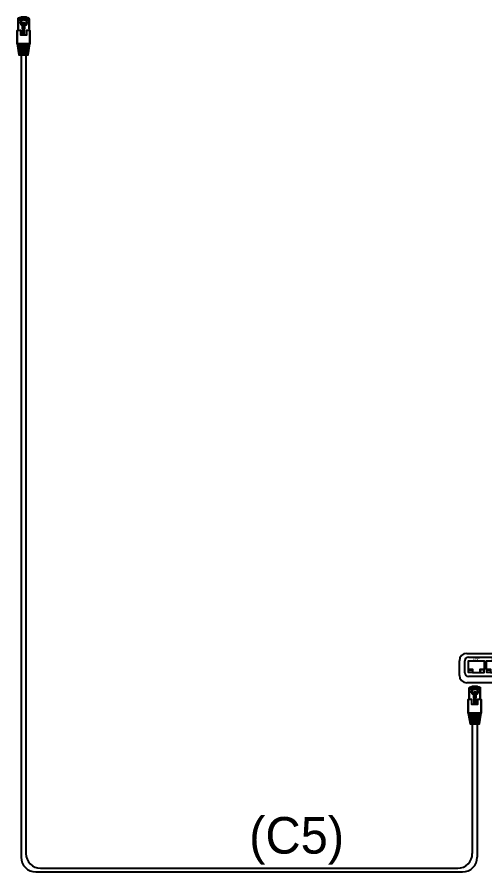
# Model space of a CAD drawing. Header units: millimetres. Extents: x 1086 to 16404, y 1320 to 9021.
# Drawn here: x 2746 to 3386, y 4865 to 6034 of the extents above; entities that cross this region are included whole.
import ezdxf
from ezdxf.enums import TextEntityAlignment as Align

# ---------------------------------------------------------------- set-up
doc = ezdxf.new("R2010")
doc.units = ezdxf.units.MM
doc.header["$LTSCALE"] = 8
doc.layers.add('STS_Señales Débiles', color=7, linetype='Continuous', true_color=0x265482)

# ---------------------------------------------------------------- blocks, each defined once
blk = doc.blocks.new('RJ45 5')
for p, q in [((0.7, 49.3), (0.7, 50.9)), ((0.7, 46.8), (0.7, 48.5)), ((7.3, 49.3), (7.3, 50.9)), ((7.3, 46.8), (7.3, 48.5)), ((0.5, 39.5), (-4.4, 39.5)), ((0.7, 44.4), (0.7, 46)), ((0.7, 41.9), (0.7, 43.6)), ((0.7, 36.7), (0.7, 38.7)), ((7.3, 44.4), (7.3, 46)), ((7.3, 41.9), (7.3, 43.6)), ((7.3, 39.5), (7.3, 41.1)), ((7.3, 36.7), (7.3, 38.7)), ((-3.6, 2.2), (-3.6, 16)), ((11.4, 18.1), (11.4, 5.9)), ((0, 7.3), (-3.6, 7.3)), ((0, 3.7), (-3.6, 3.7)), ((10.3, 1), (-2.4, 1)), ((2.5, 10.4), (0, 10.4)), ((7.8, 0), (0, 0)), ((7.8, 10.4), (5.3, 10.4)), ((7.8, 0), (7.8, 10.4)), ((11.4, 7.3), (7.8, 7.3)), ((11.4, 3.7), (7.8, 3.7))]:
    blk.add_line(p, q)
for points in [[(0.7, 51.4), (0.7, 178.7)], [(7.3, 51.4), (7.3, 178.7)], [(11.1, 46.8), (7.1, 46.8), (0.5, 46.8), (-3.3, 46.8)], [(10.8, 48.5), (7.2, 48.5), (0.6, 48.5), (-3, 48.5)], [(-2.6, 50.9), (0.6, 50.9), (2.5, 50.9), (2.5, 49.3), (0.5, 49.3), (-2.9, 49.3)], [(10.7, 49.3), (7.1, 49.3), (5.2, 49.3), (5.2, 50.9), (7.2, 50.9), (10.4, 50.9)], [(-4.8, 18.1), (-4.8, 36.7), (-4.8, 18.1), (-4.8, 36.7), (-4.8, 18.1), (0, 18.1), (0, 24.8), (7.8, 24.8), (7.8, 18.1), (12.8, 18.1), (12.8, 36.7), (12.8, 18.1), (12.8, 36.7), (12.8, 18.1)], [(12.8, 36.7), (3.2, 36.7), (-4.8, 36.7)], [(12.5, 38.7), (7.2, 38.7), (0.6, 38.7), (-4.5, 38.7)], [(-4.2, 41.1), (0.6, 41.1), (2.5, 41.1), (2.5, 39.5), (0.7, 39.5), (0.7, 41.1)], [(11.9, 41.9), (7.1, 41.9), (0.5, 41.9), (-4, 41.9)], [(11.7, 43.6), (7.2, 43.6), (0.6, 43.6), (-3.8, 43.6)], [(-3.7, 44.4), (0.5, 44.4), (2.5, 44.4), (2.5, 46), (0.6, 46), (-3.4, 46)], [(11.5, 44.4), (7.1, 44.4), (5.2, 44.4), (5.2, 46), (7.2, 46), (11.3, 46)], [(12.3, 39.5), (7.1, 39.5), (5.2, 39.5), (5.2, 41.1), (7.2, 41.1), (12.1, 41.1)], [(5.3, 16), (5.3, 7.8), (5.3, 16), (5.3, 7.8), (5.3, 22.6), (2.5, 22.6), (2.5, 7.8), (5.3, 7.8), (2.5, 7.8), (5.3, 7.8), (2.5, 7.8), (2.5, 16), (2.5, 7.8), (2.5, 16)], [(11.4, 2.2), (11.4, 16), (11.4, 2.7)]]:
    blk.add_lwpolyline(points)
for points in [[(12.8, 36.7), (10.4, 51.4), (7.1, 51.4), (0.5, 51.4), (-2.6, 51.4), (-4.8, 36.7)], [(-3.6, 2.2), (-3.6, 16)], [(0, 7.3), (-3.6, 7.3)], [(0, 3.7), (-3.6, 3.7)], [(2.5, 10.4), (0, 10.4)], [(0, 0), (0, 10.4), (0, 1), (0, 10.4)], [(7.8, 0), (0, 0)], [(1.1, 3.1), (1.1, 4.3), (3.2, 4.3), (3.2, 3.1)], [(6.7, 3.1), (6.7, 4.3), (4.7, 4.3), (4.7, 3.1)], [(7.8, 10.4), (5.3, 10.4)], [(11.4, 7.3), (7.8, 7.3)], [(11.4, 3.7), (7.8, 3.7)]]:
    blk.add_lwpolyline(points, close=True)
for points in [[(6.5, 1), (-2.4, 1, -0.414214), (-3.6, 2.2), (-3.6, 18.1)], [(11.4, 16), (11.4, 2.2, -0.414214), (10.3, 1), (-2.4, 1), (9.8, 1)]]:
    blk.add_lwpolyline(points, format="xyb")
blk = doc.blocks.new('FuentePoE')
for p, q in [((10, 40), (85, 40)), ((0, 10), (0, 30)), ((7.3, 13.4), (7.3, 30)), ((12.3, 35), (57.3, 35)), ((62.3, 30), (62.3, 13.4)), ((80, 30), (80, 32.9)), ((95, 30), (95, 10)), ((85, 0), (10, 0)), ((57.3, 8.4), (12.3, 8.4))]:
    blk.add_line(p, q)
for points in [[(28.2, 13.5), (23.2, 13.5), (18.2, 13.5), (18.2, 18.2), (12.3, 18.2), (12.3, 30), (23.2, 30), (34.1, 30), (34.1, 18.2), (28.2, 18.2), (28.2, 13.5)], [(53.2, 13.5), (48.2, 13.5), (43.2, 13.5), (43.2, 18.2), (37.3, 18.2), (37.3, 30), (48.2, 30), (59.1, 30), (59.1, 18.2), (53.2, 18.2), (53.2, 13.5)], [(17.8, 14.1), (12.6, 14.1), (12.6, 17.6), (17.8, 17.6), (17.8, 14.1)], [(28.6, 14.1), (33.9, 14.1), (33.9, 17.6), (28.6, 17.6), (28.6, 14.1)], [(42.8, 14.1), (37.6, 14.1), (37.6, 17.6), (42.8, 17.6), (42.8, 14.1)], [(53.6, 14.1), (58.9, 14.1), (58.9, 17.6), (53.6, 17.6), (53.6, 14.1)]]:
    blk.add_lwpolyline(points)
for radius in [5.19, 2.65]:
    blk.add_circle((80.2, 20.2), radius)
for centre, radius, start, end in [((10, 30), 10, 90, 180), ((85, 30), 10, 0, 90), ((12.3, 30), 5, 90, 180), ((57.3, 30), 5, 0, 90), ((80, 30), 2.09, 116.5651, 63.4349), ((12.3, 13.4), 5, 180, 270), ((57.3, 13.4), 5, 270, 0), ((10, 10), 10, 180, 270), ((85, 10), 10, 270, 0)]:
    blk.add_arc(centre, radius, start, end)
for s, p in [('PoE', (23.3, 32.4)), ('LAN', (48.1, 32.4))]:
    blk.add_text(s, height=3.6).set_placement(p, align=Align.MIDDLE_CENTER)
for tag, p in [('IDENTIFICACION', (105, 0)), ('MARCA', (105, -40)), ('MODELO', (105, -80)), ('PUERTOS', (105, -120)), ('ALIMENTACION', (105, -160))]:
    blk.add_attdef(tag, p, '', height=30)

msp = doc.modelspace()

# ---------------------------------------------------------------- linework, layer by layer
at = {"layer": 'STS_Señales Débiles'}
for p, q in [((2751, 5855.3), (2751, 4885.3)), ((2757.6, 5855.3), (2757.6, 4890.3)), ((3368.7, 4940.3), (3368.7, 4890.3)), ((3375.4, 4940.3), (3375.4, 4885.3)), ((2771, 4865.3), (3355.4, 4865.3)), ((2777.6, 4870.3), (3348.7, 4870.3))]:
    msp.add_line(p, q, dxfattribs=at)
for centre, start, end in [((2771, 4885.3), 180, 270), ((2777.6, 4890.3), 180, 270), ((3348.7, 4890.3), 270, 0), ((3355.4, 4885.3), 270, 0)]:
    msp.add_arc(centre, 20, start, end, dxfattribs=at)

# ---------------------------------------------------------------- block references
at = {"layer": 'STS_Señales Débiles', "rotation": 180}
for p in [(2758.3, 6034), (3376, 5119)]:
    msp.add_blockref('RJ45 5', p, dxfattribs=at)
at = {"layer": 'STS_Señales Débiles'}
ref = msp.add_blockref('FuentePoE', (3351, 5124), dxfattribs=at)
ref.add_attrib('IDENTIFICACION', 'FTE2', (3456, 5124), dxfattribs={"layer": '0', "height": 30})
ref.add_attrib('MARCA', 'Red Mesh WiFi', (3456, 5084), dxfattribs={"layer": '0', "height": 30})
ref.add_attrib('MODELO', 'DESPENSA', (3456, 5044), dxfattribs={"layer": '0', "height": 30})
ref.add_attrib('PUERTOS', '220Vca/50Hz', (3456, 5004), dxfattribs={"layer": '0', "height": 30})

# ---------------------------------------------------------------- texts
at = {"layer": 'STS_Señales Débiles', "insert": (3063.2, 4940.3), "char_height": 50, "width": 410.004, "attachment_point": 1}
msp.add_mtext('(C5)', dxfattribs=at)

doc.saveas('drawing.dxf')
